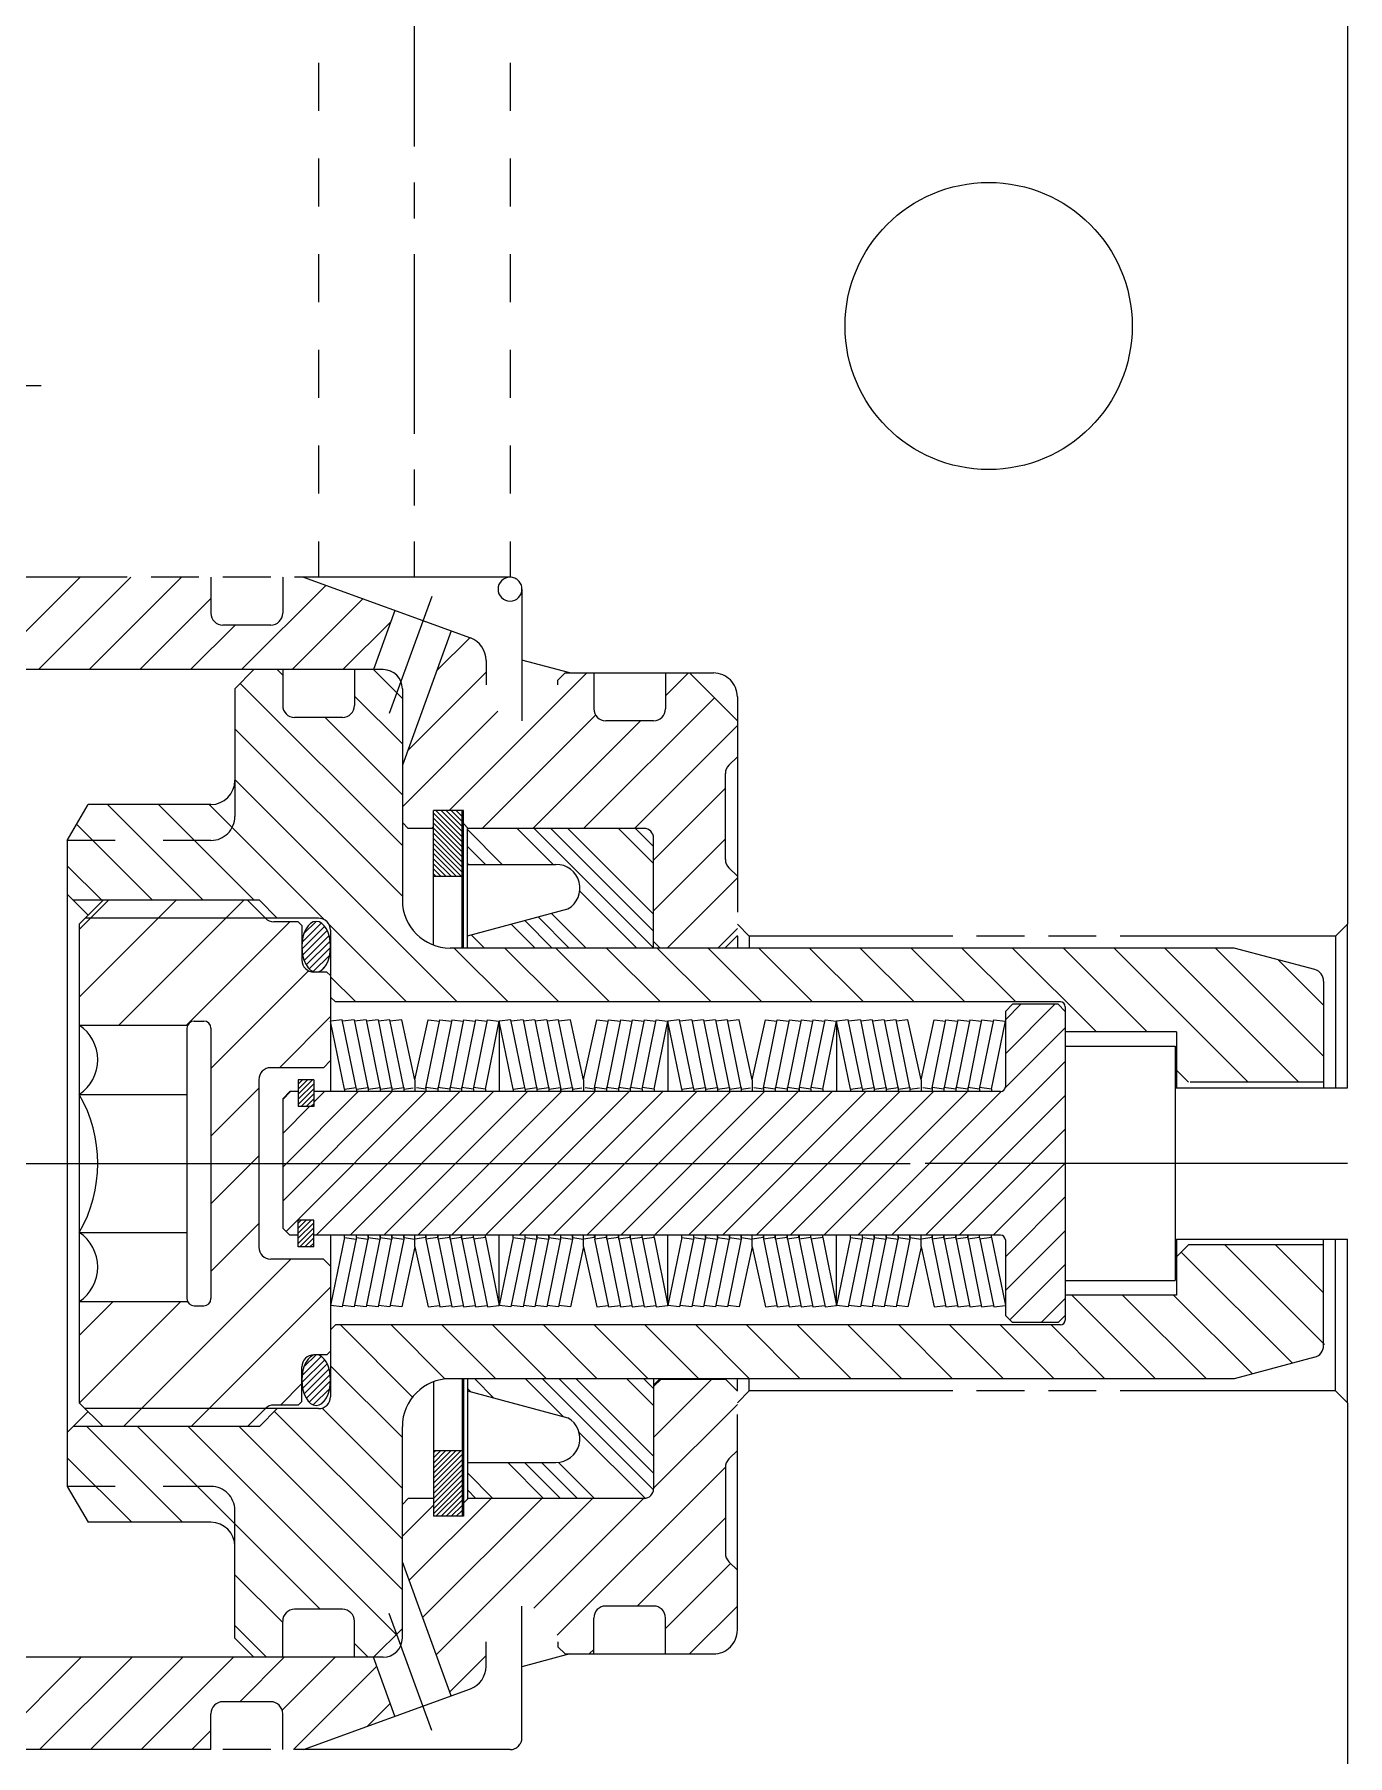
# Model space of a CAD drawing. Extents: x 14103 to 19353, y -3233 to 932.
# Drawn here: x 15506.4 to 15561.3, y 429.3 to 501.3 of the extents above; entities that cross this region are included whole.
import ezdxf

# ---------------------------------------------------------------- set-up
doc = ezdxf.new("R2010")
doc.units = 0
doc.header["$LTSCALE"] = 20
doc.header["$MEASUREMENT"] = 0
for name, pattern in [('CENTER', [0.6, 0.375, -0.075, 0.075, -0.075]), ('CENTERLINE', [30, 24, -1.5, 3, -1.5]), ('DASHED', [0.2, 0.1, -0.1]), ('HIDDEN', [0.2, 0.1, -0.1]), ('PHANTOM', [0.8, 0.45, -0.05, 0.1, -0.05, 0.1, -0.05])]:
    doc.linetypes.add(name, pattern=pattern)
for name, color, linetype in [('1', 7, 'CONTINUOUS'), ('CONTINUOUS', 7, 'CONTINUOUS'), ('OIL', 7, 'CONTINUOUS'), ('water-2', 7, 'CONTINUOUS')]:
    doc.layers.add(name, color=color, linetype=linetype)

# ---------------------------------------------------------------- blocks, each defined once
blk = doc.blocks.new('*U67')
at = {"layer": '1', "color": 2, "linetype": 'Continuous'}
blk.add_circle((0, 0), 1, dxfattribs=at)
blk = doc.blocks.new('*U68')
at = {"layer": '1', "color": 2, "linetype": 'Continuous'}
blk.add_circle((0, 0), 1, dxfattribs=at)

msp = doc.modelspace()

# ---------------------------------------------------------------- linework, layer by layer
at = {"layer": '1', "color": 2, "linetype": 'PHANTOM'}
msp.add_line((15506.675, 486.59), (15476.924, 486.59), dxfattribs=at)
at = {"layer": '1', "color": 1, "linetype": 'PHANTOM'}
for p, q in [((15526.275, 478.59), (15491.775, 478.59)), ((15526.775, 478.09), (15526.775, 472.59)), ((15528.775, 474.59), (15526.775, 475.126)), ((15528.775, 474.59), (15534.775, 474.59)), ((15535.775, 473.59), (15535.775, 463.09)), ((15536.275, 463.59), (15535.775, 464.09)), ((15560.775, 463.59), (15561.275, 464.09)), ((15561.275, 457.252), (15561.275, 464.09)), ((15560.775, 463.59), (15536.275, 463.59)), ((15560.775, 463.59), (15560.775, 457.25)), ((15560.775, 444.59), (15560.775, 450.93)), ((15561.275, 444.09), (15561.275, 450.928)), ((15535.775, 434.59), (15535.775, 445.09)), ((15536.275, 444.59), (15535.775, 444.09)), ((15560.775, 444.59), (15536.275, 444.59)), ((15560.775, 444.59), (15561.275, 444.09)), ((15526.775, 430.09), (15526.775, 435.59)), ((15528.775, 433.59), (15526.775, 433.054)), ((15528.775, 433.59), (15534.775, 433.59)), ((15526.275, 429.59), (15491.775, 429.59))]:
    msp.add_line(p, q, dxfattribs=at)
at = {"layer": '1', "color": 2, "linetype": 'Continuous'}
for p, q in [((15508.307, 478.59), (15504.444, 474.728)), ((15510.428, 478.59), (15506.565, 474.728)), ((15512.549, 478.59), (15508.687, 474.728)), ((15513.775, 478.59), (15513.775, 477.09)), ((15516.775, 478.59), (15516.775, 477.09)), ((15516.792, 478.59), (15516.775, 478.574)), ((15517.641, 478.59), (15524.617, 476.051)), ((15513.775, 477.695), (15510.808, 474.728)), ((15518.574, 478.251), (15515.051, 474.728)), ((15520.129, 477.685), (15517.172, 474.728)), ((15521.467, 477.198), (15520.569, 474.73)), ((15514.792, 476.59), (15512.929, 474.728)), ((15516.275, 476.59), (15514.275, 476.59)), ((15521.297, 476.731), (15519.293, 474.728)), ((15523.816, 476.343), (15521.775, 470.736)), ((15524.594, 476.06), (15523.209, 474.675)), ((15525.275, 475.112), (15525.275, 474.09)), ((15520.975, 474.728), (15496.082, 474.728)), ((15514.775, 473.928), (15515.575, 474.728)), ((15521.775, 467.379), (15515.001, 474.153)), ((15516.775, 474.5), (15516.548, 474.728)), ((15516.775, 474.728), (15516.775, 473.228)), ((15519.775, 474.728), (15519.775, 473.228)), ((15521.775, 473.528), (15520.575, 474.728)), ((15525.275, 474.62), (15521.995, 471.34)), ((15529.488, 474.59), (15523.738, 468.84)), ((15528.275, 474.29), (15528.575, 474.59)), ((15528.275, 474.09), (15528.275, 474.29)), ((15528.575, 474.59), (15529.775, 474.59)), ((15529.775, 474.59), (15529.775, 473.09)), ((15532.775, 474.59), (15532.775, 473.09)), ((15533.731, 474.59), (15532.775, 473.635)), ((15535.775, 472.59), (15533.775, 474.59)), ((15514.775, 473.928), (15514.775, 470.09)), ((15521.775, 471.621), (15519.775, 473.621)), ((15521.775, 473.928), (15521.775, 465.09)), ((15534.814, 473.552), (15529.352, 468.09)), ((15519.275, 472.728), (15517.275, 472.728)), ((15521.775, 469.5), (15518.548, 472.728)), ((15525.761, 472.985), (15521.775, 468.999)), ((15529.849, 472.83), (15525.109, 468.09)), ((15521.775, 465.258), (15514.775, 472.258)), ((15531.731, 472.59), (15527.231, 468.09)), ((15532.275, 472.59), (15530.275, 472.59)), ((15535.775, 472.392), (15531.473, 468.09)), ((15535.775, 471.09), (15535.422, 470.737)), ((15524.071, 460.84), (15514.775, 470.136)), ((15535.275, 469.771), (15532.275, 466.771)), ((15535.275, 466.797), (15535.275, 470.383)), ((15507.775, 467.59), (15508.641, 469.09)), ((15513.775, 469.09), (15508.641, 469.09)), ((15513.457, 465.09), (15509.457, 469.09)), ((15515.579, 465.09), (15511.579, 469.09)), ((15518.507, 464.284), (15513.7, 469.09)), ((15522.025, 468.09), (15521.775, 468.34)), ((15524.325, 468.84), (15523.075, 468.84)), ((15523.075, 463.217), (15523.075, 468.84)), ((15524.275, 467.534), (15523.075, 468.734)), ((15524.275, 467.322), (15523.075, 468.522)), ((15524.275, 467.11), (15523.075, 468.31)), ((15524.275, 467.746), (15523.181, 468.84)), ((15524.275, 467.958), (15523.393, 468.84)), ((15524.275, 468.171), (15523.606, 468.84)), ((15524.275, 468.383), (15523.818, 468.84)), ((15524.275, 468.595), (15524.03, 468.84)), ((15524.275, 468.807), (15524.242, 468.84)), ((15524.275, 463.09), (15524.275, 468.84)), ((15524.325, 463.09), (15524.325, 468.84)), ((15507.775, 467.59), (15507.775, 440.59)), ((15511.336, 465.09), (15508.164, 468.263)), ((15523.075, 468.09), (15522.025, 468.09)), ((15523.075, 468.178), (15522.988, 468.09)), ((15524.275, 466.898), (15523.075, 468.098)), ((15524.275, 466.686), (15523.075, 467.886)), ((15524.275, 466.474), (15523.075, 467.674)), ((15524.525, 468.09), (15524.325, 468.29)), ((15531.875, 468.09), (15524.495, 468.09)), ((15524.495, 463.09), (15524.495, 468.09)), ((15525.951, 466.59), (15524.495, 468.046)), ((15528.072, 466.59), (15526.572, 468.09)), ((15532.275, 463.094), (15527.279, 468.09)), ((15532.275, 463.801), (15527.986, 468.09)), ((15532.275, 464.508), (15528.693, 468.09)), ((15532.275, 466.63), (15530.815, 468.09)), ((15532.275, 467.337), (15531.522, 468.09)), ((15532.275, 463.09), (15532.275, 467.69)), ((15535.275, 467.65), (15532.275, 464.65)), ((15524.275, 466.261), (15523.075, 467.461)), ((15524.234, 466.09), (15523.075, 467.249)), ((15524.022, 466.09), (15523.075, 467.037)), ((15525.244, 466.59), (15524.495, 467.339)), ((15509.215, 465.09), (15507.775, 466.53)), ((15523.81, 466.09), (15523.075, 466.825)), ((15523.598, 466.09), (15523.075, 466.613)), ((15523.386, 466.09), (15523.075, 466.401)), ((15523.174, 466.09), (15523.075, 466.189)), ((15524.537, 466.59), (15524.495, 466.632)), ((15524.495, 466.59), (15528.195, 466.59)), ((15535.775, 466.09), (15535.422, 466.444)), ((15523.075, 466.09), (15524.275, 466.09)), ((15531.572, 463.09), (15529.188, 465.474)), ((15535.775, 466.028), (15532.837, 463.09)), ((15508.65, 464.465), (15507.775, 465.34)), ((15515.8, 465.09), (15508.025, 465.09)), ((15508.275, 464.09), (15509.275, 465.09)), ((15512.321, 465.09), (15508.275, 461.045)), ((15509.492, 465.09), (15508.275, 463.873)), ((15515.149, 465.09), (15509.923, 459.864)), ((15516.054, 464.337), (15515.3, 465.09)), ((15516.55, 464.34), (15515.8, 465.09)), ((15524.495, 463.599), (15528.696, 464.725)), ((15508.275, 464.09), (15508.275, 444.09)), ((15518.275, 464.34), (15508.525, 464.34)), ((15517.078, 464.19), (15512.751, 459.864)), ((15517.425, 464.19), (15516.407, 464.19)), ((15517.575, 464.04), (15517.425, 464.19)), ((15517.575, 464.04), (15517.575, 462.59)), ((15518.53, 464), (15517.578, 463.049)), ((15518.385, 464.138), (15517.585, 463.339)), ((15518.168, 464.205), (15517.664, 463.7)), ((15521.95, 460.84), (15518.719, 464.072)), ((15527.329, 463.09), (15526.329, 464.091)), ((15528.037, 463.09), (15526.887, 464.24)), ((15528.744, 463.09), (15527.445, 464.389)), ((15529.451, 463.09), (15528.002, 464.539)), ((15518.636, 463.824), (15517.609, 462.797)), ((15518.713, 463.618), (15517.671, 462.576)), ((15518.76, 463.382), (15517.761, 462.383)), ((15518.775, 463.84), (15518.775, 457.09)), ((15525.208, 463.09), (15524.656, 463.642)), ((15532.276, 463.361), (15532.546, 463.09)), ((15535.775, 463.907), (15534.959, 463.09)), ((15535.275, 463.11), (15535.775, 463.61)), ((15518.775, 463.114), (15517.884, 462.223)), ((15518.742, 462.798), (15518.055, 462.112)), ((15556.543, 463.09), (15523.775, 463.09)), ((15526.193, 460.84), (15523.943, 463.09)), ((15528.314, 460.84), (15526.064, 463.09)), ((15530.435, 460.84), (15528.185, 463.09)), ((15532.557, 460.84), (15530.307, 463.09)), ((15534.678, 460.84), (15532.428, 463.09)), ((15536.799, 460.84), (15534.549, 463.09)), ((15538.921, 460.84), (15536.671, 463.09)), ((15541.042, 460.84), (15538.792, 463.09)), ((15543.163, 460.84), (15540.913, 463.09)), ((15545.284, 460.84), (15543.034, 463.09)), ((15547.406, 460.84), (15545.156, 463.09)), ((15550.777, 459.59), (15547.277, 463.09)), ((15552.898, 459.59), (15549.398, 463.09)), ((15557.12, 457.49), (15551.52, 463.09)), ((15559.241, 457.49), (15553.641, 463.09)), ((15560.275, 458.577), (15555.762, 463.09)), ((15559.905, 462.19), (15556.543, 463.09)), ((15560.275, 460.699), (15558.374, 462.6)), ((15517.857, 462.141), (15513.775, 458.059)), ((15518.625, 462.09), (15518.075, 462.09)), ((15518.554, 462.328), (15518.38, 462.154)), ((15518.625, 462.09), (15518.775, 461.94)), ((15519.829, 460.84), (15518.775, 461.894)), ((15560.275, 461.707), (15560.275, 457.25)), ((15518.975, 460.84), (15518.775, 461.04)), ((15549.275, 460.84), (15518.975, 460.84)), ((15547.275, 460.74), (15546.975, 460.44)), ((15549.04, 460.74), (15546.975, 458.675)), ((15547.626, 460.74), (15546.975, 460.09)), ((15546.975, 460.44), (15546.975, 457.29)), ((15549.175, 460.74), (15547.275, 460.74)), ((15549.175, 460.74), (15549.475, 460.44)), ((15549.475, 460.64), (15549.475, 447.54)), ((15508.275, 459.864), (15512.802, 459.864)), ((15512.775, 459.74), (15512.775, 448.44)), ((15513.075, 460.04), (15513.475, 460.04)), ((15513.775, 459.74), (15513.775, 448.44)), ((15518.775, 460.231), (15516.635, 458.09)), ((15519.262, 460.089), (15518.775, 460.029)), ((15519.357, 457.19), (15518.775, 460.029)), ((15519.853, 457.19), (15519.262, 460.089)), ((15519.768, 460.09), (15519.272, 460.029)), ((15520.264, 460.09), (15519.768, 460.029)), ((15519.768, 460.09), (15520.349, 457.19)), ((15520.76, 460.09), (15520.264, 460.029)), ((15520.264, 460.09), (15520.846, 457.19)), ((15521.257, 460.09), (15520.76, 460.029)), ((15520.76, 460.09), (15521.342, 457.19)), ((15521.753, 460.09), (15521.257, 460.029)), ((15521.838, 457.251), (15521.257, 460.09)), ((15522.3, 457.579), (15521.753, 460.09)), ((15522.3, 457.579), (15522.848, 460.09)), ((15522.762, 457.251), (15523.344, 460.09)), ((15522.848, 460.09), (15523.344, 460.029)), ((15523.84, 460.09), (15523.259, 457.19)), ((15523.344, 460.09), (15523.84, 460.029)), ((15524.336, 460.09), (15523.755, 457.19)), ((15523.84, 460.09), (15524.336, 460.029)), ((15524.833, 460.09), (15524.251, 457.19)), ((15524.336, 460.09), (15524.833, 460.029)), ((15524.747, 457.19), (15525.338, 460.089)), ((15524.833, 460.09), (15525.329, 460.029)), ((15525.244, 457.19), (15525.825, 460.029)), ((15525.338, 460.089), (15525.825, 460.029)), ((15526.312, 460.089), (15525.825, 460.029)), ((15526.407, 457.19), (15525.825, 460.029)), ((15525.825, 460.029), (15525.825, 457.09)), ((15526.903, 457.19), (15526.312, 460.089)), ((15526.818, 460.09), (15526.322, 460.029)), ((15527.314, 460.09), (15526.818, 460.029)), ((15526.818, 460.09), (15527.399, 457.19)), ((15527.81, 460.09), (15527.314, 460.029)), ((15527.314, 460.09), (15527.896, 457.19)), ((15528.307, 460.09), (15527.81, 460.029)), ((15527.81, 460.09), (15528.392, 457.19)), ((15528.803, 460.09), (15528.307, 460.029)), ((15528.888, 457.251), (15528.307, 460.09)), ((15529.35, 457.579), (15528.803, 460.09)), ((15529.35, 457.579), (15529.898, 460.09)), ((15529.812, 457.251), (15530.394, 460.09)), ((15529.898, 460.09), (15530.394, 460.029)), ((15530.89, 460.09), (15530.309, 457.19)), ((15530.394, 460.09), (15530.89, 460.029)), ((15531.386, 460.09), (15530.805, 457.19)), ((15530.89, 460.09), (15531.386, 460.029)), ((15531.883, 460.09), (15531.301, 457.19)), ((15531.386, 460.09), (15531.883, 460.029)), ((15531.797, 457.19), (15532.388, 460.089)), ((15531.883, 460.09), (15532.379, 460.029)), ((15532.294, 457.19), (15532.875, 460.029)), ((15532.388, 460.089), (15532.875, 460.029)), ((15533.362, 460.089), (15532.875, 460.029)), ((15532.875, 460.029), (15532.875, 457.09)), ((15533.457, 457.19), (15532.875, 460.029)), ((15533.953, 457.19), (15533.362, 460.089)), ((15533.868, 460.09), (15533.372, 460.029)), ((15534.364, 460.09), (15533.868, 460.029)), ((15533.868, 460.09), (15534.449, 457.19)), ((15534.86, 460.09), (15534.364, 460.029)), ((15534.364, 460.09), (15534.946, 457.19)), ((15535.357, 460.09), (15534.86, 460.029)), ((15534.86, 460.09), (15535.442, 457.19)), ((15535.853, 460.09), (15535.357, 460.029)), ((15535.938, 457.251), (15535.357, 460.09)), ((15536.4, 457.579), (15535.853, 460.09)), ((15536.4, 457.579), (15536.948, 460.09)), ((15536.862, 457.251), (15537.444, 460.09)), ((15536.948, 460.09), (15537.444, 460.029)), ((15537.94, 460.09), (15537.359, 457.19)), ((15537.444, 460.09), (15537.94, 460.029)), ((15538.436, 460.09), (15537.855, 457.19)), ((15537.94, 460.09), (15538.436, 460.029)), ((15538.933, 460.09), (15538.351, 457.19)), ((15538.436, 460.09), (15538.933, 460.029)), ((15538.847, 457.19), (15539.438, 460.089)), ((15538.933, 460.09), (15539.429, 460.029)), ((15539.344, 457.19), (15539.925, 460.029)), ((15539.438, 460.089), (15539.925, 460.029)), ((15540.412, 460.089), (15539.925, 460.029)), ((15540.507, 457.19), (15539.925, 460.029)), ((15539.925, 460.029), (15539.925, 457.09)), ((15541.003, 457.19), (15540.412, 460.089)), ((15540.918, 460.09), (15540.422, 460.029)), ((15541.414, 460.09), (15540.918, 460.029)), ((15540.918, 460.09), (15541.499, 457.19)), ((15541.91, 460.09), (15541.414, 460.029)), ((15541.414, 460.09), (15541.996, 457.19)), ((15542.407, 460.09), (15541.91, 460.029)), ((15541.91, 460.09), (15542.492, 457.19)), ((15542.903, 460.09), (15542.407, 460.029)), ((15542.988, 457.251), (15542.407, 460.09)), ((15543.45, 457.579), (15542.903, 460.09)), ((15543.45, 457.579), (15543.998, 460.09)), ((15543.912, 457.251), (15544.494, 460.09)), ((15543.998, 460.09), (15544.494, 460.029)), ((15544.99, 460.09), (15544.409, 457.19)), ((15544.494, 460.09), (15544.99, 460.029)), ((15545.486, 460.09), (15544.905, 457.19)), ((15544.99, 460.09), (15545.486, 460.029)), ((15545.983, 460.09), (15545.401, 457.19)), ((15545.486, 460.09), (15545.983, 460.029)), ((15545.897, 457.19), (15546.488, 460.089)), ((15545.983, 460.09), (15546.479, 460.029)), ((15546.394, 457.19), (15546.975, 460.029)), ((15546.488, 460.089), (15546.975, 460.029)), ((15549.475, 459.761), (15546.975, 457.261)), ((15554.125, 459.59), (15549.475, 459.59)), ((15549.475, 458.99), (15554.075, 458.99)), ((15554.075, 458.99), (15554.075, 449.19)), ((15554.125, 459.59), (15554.125, 457.25)), ((15518.475, 458.09), (15518.775, 458.39)), ((15549.475, 458.347), (15542.219, 451.09)), ((15515.775, 457.59), (15515.775, 450.59)), ((15518.475, 458.09), (15516.275, 458.09)), ((15517.425, 457.583), (15517.425, 456.465)), ((15518.075, 457.583), (15517.425, 457.583)), ((15518.026, 457.583), (15517.425, 456.982)), ((15517.814, 457.583), (15517.425, 457.194)), ((15517.602, 457.583), (15517.425, 457.406)), ((15518.075, 457.583), (15518.075, 456.465)), ((15522.3, 457.579), (15522.3, 457.09)), ((15529.35, 457.579), (15529.35, 457.09)), ((15536.4, 457.579), (15536.4, 457.09)), ((15543.45, 457.579), (15543.45, 457.09)), ((15554.625, 457.49), (15554.125, 457.99)), ((15508.275, 456.977), (15512.775, 456.977)), ((15515.775, 457.231), (15513.775, 455.231)), ((15517.075, 457.09), (15516.775, 456.79)), ((15521.349, 457.09), (15516.775, 452.517)), ((15519.934, 457.09), (15516.775, 453.931)), ((15517.106, 457.09), (15516.775, 456.76)), ((15522.763, 457.09), (15516.919, 451.246)), ((15517.425, 457.09), (15517.075, 457.09)), ((15518.075, 457.42), (15517.425, 456.77)), ((15518.075, 457.208), (15517.425, 456.558)), ((15518.075, 456.996), (15517.545, 456.465)), ((15518.52, 457.09), (15518.075, 456.645)), ((15546.775, 457.09), (15518.075, 457.09)), ((15524.177, 457.09), (15518.177, 451.09)), ((15519.357, 457.19), (15519.852, 457.259)), ((15519.357, 457.19), (15519.357, 457.09)), ((15525.591, 457.09), (15519.591, 451.09)), ((15519.853, 457.19), (15520.349, 457.259)), ((15519.853, 457.19), (15519.853, 457.09)), ((15520.349, 457.19), (15520.845, 457.259)), ((15520.349, 457.259), (15520.349, 457.09)), ((15520.349, 457.19), (15520.349, 457.09)), ((15520.845, 457.259), (15520.845, 457.09)), ((15520.846, 457.19), (15521.341, 457.259)), ((15520.846, 457.19), (15520.846, 457.09)), ((15527.006, 457.09), (15521.006, 451.09)), ((15521.341, 457.259), (15521.341, 457.09)), ((15521.342, 457.19), (15521.837, 457.259)), ((15521.342, 457.19), (15521.342, 457.09)), ((15521.837, 457.259), (15521.837, 457.09)), ((15521.838, 457.19), (15522.231, 457.245)), ((15521.838, 457.19), (15521.838, 457.09)), ((15522.762, 457.19), (15522.369, 457.245)), ((15528.42, 457.09), (15522.42, 451.09)), ((15522.762, 457.19), (15522.762, 457.09)), ((15522.763, 457.259), (15522.763, 457.09)), ((15523.259, 457.19), (15522.763, 457.259)), ((15523.259, 457.19), (15523.259, 457.09)), ((15523.26, 457.259), (15523.26, 457.09)), ((15523.755, 457.19), (15523.26, 457.259)), ((15523.755, 457.19), (15523.755, 457.09)), ((15523.756, 457.259), (15523.756, 457.09)), ((15524.251, 457.19), (15523.756, 457.259)), ((15529.834, 457.09), (15523.834, 451.09)), ((15524.251, 457.19), (15524.251, 457.09)), ((15524.252, 457.259), (15524.252, 457.09)), ((15524.747, 457.19), (15524.252, 457.259)), ((15524.747, 457.19), (15524.747, 457.09)), ((15525.244, 457.19), (15524.748, 457.259)), ((15525.244, 457.19), (15525.244, 457.09)), ((15531.248, 457.09), (15525.248, 451.09)), ((15526.407, 457.19), (15526.902, 457.259)), ((15526.407, 457.19), (15526.407, 457.09)), ((15532.662, 457.09), (15526.662, 451.09)), ((15526.903, 457.19), (15527.399, 457.259)), ((15526.903, 457.19), (15526.903, 457.09)), ((15527.399, 457.19), (15527.895, 457.259)), ((15527.399, 457.259), (15527.399, 457.09)), ((15527.399, 457.19), (15527.399, 457.09)), ((15527.895, 457.259), (15527.895, 457.09)), ((15527.896, 457.19), (15528.391, 457.259)), ((15527.896, 457.19), (15527.896, 457.09)), ((15534.077, 457.09), (15528.077, 451.09)), ((15528.391, 457.259), (15528.391, 457.09)), ((15528.392, 457.19), (15528.887, 457.259)), ((15528.392, 457.19), (15528.392, 457.09)), ((15528.887, 457.259), (15528.887, 457.09)), ((15528.888, 457.19), (15529.281, 457.245)), ((15528.888, 457.19), (15528.888, 457.09)), ((15529.812, 457.19), (15529.419, 457.245)), ((15535.491, 457.09), (15529.491, 451.09)), ((15529.812, 457.19), (15529.812, 457.09)), ((15529.813, 457.259), (15529.813, 457.09)), ((15530.309, 457.19), (15529.813, 457.259)), ((15530.309, 457.19), (15530.309, 457.09)), ((15530.31, 457.259), (15530.31, 457.09)), ((15530.805, 457.19), (15530.31, 457.259)), ((15530.805, 457.19), (15530.805, 457.09)), ((15530.806, 457.259), (15530.806, 457.09)), ((15531.301, 457.19), (15530.806, 457.259)), ((15536.905, 457.09), (15530.905, 451.09)), ((15531.301, 457.19), (15531.301, 457.09)), ((15531.302, 457.259), (15531.302, 457.09)), ((15531.797, 457.19), (15531.302, 457.259)), ((15531.797, 457.19), (15531.797, 457.09)), ((15532.294, 457.19), (15531.798, 457.259)), ((15532.294, 457.19), (15532.294, 457.09)), ((15538.319, 457.09), (15532.319, 451.09)), ((15533.457, 457.19), (15533.952, 457.259)), ((15533.457, 457.19), (15533.457, 457.09)), ((15539.733, 457.09), (15533.733, 451.09)), ((15533.953, 457.19), (15534.449, 457.259)), ((15533.953, 457.19), (15533.953, 457.09)), ((15534.449, 457.19), (15534.945, 457.259)), ((15534.449, 457.259), (15534.449, 457.09)), ((15534.449, 457.19), (15534.449, 457.09)), ((15534.945, 457.259), (15534.945, 457.09)), ((15534.946, 457.19), (15535.441, 457.259)), ((15534.946, 457.19), (15534.946, 457.09)), ((15541.148, 457.09), (15535.148, 451.09)), ((15535.441, 457.259), (15535.441, 457.09)), ((15535.442, 457.19), (15535.937, 457.259)), ((15535.442, 457.19), (15535.442, 457.09)), ((15535.937, 457.259), (15535.937, 457.09)), ((15535.938, 457.19), (15536.331, 457.245)), ((15535.938, 457.19), (15535.938, 457.09)), ((15536.862, 457.19), (15536.469, 457.245)), ((15542.562, 457.09), (15536.562, 451.09)), ((15536.862, 457.19), (15536.862, 457.09)), ((15536.863, 457.259), (15536.863, 457.09)), ((15537.359, 457.19), (15536.863, 457.259)), ((15537.359, 457.19), (15537.359, 457.09)), ((15537.36, 457.259), (15537.36, 457.09)), ((15537.855, 457.19), (15537.36, 457.259)), ((15537.855, 457.19), (15537.855, 457.09)), ((15537.856, 457.259), (15537.856, 457.09)), ((15538.351, 457.19), (15537.856, 457.259)), ((15543.976, 457.09), (15537.976, 451.09)), ((15538.351, 457.19), (15538.351, 457.09)), ((15538.352, 457.259), (15538.352, 457.09)), ((15538.847, 457.19), (15538.352, 457.259)), ((15538.847, 457.19), (15538.847, 457.09)), ((15539.344, 457.19), (15538.848, 457.259)), ((15539.344, 457.19), (15539.344, 457.09)), ((15545.39, 457.09), (15539.39, 451.09)), ((15540.507, 457.19), (15541.002, 457.259)), ((15540.507, 457.19), (15540.507, 457.09)), ((15546.805, 457.09), (15540.805, 451.09)), ((15541.003, 457.19), (15541.499, 457.259)), ((15541.003, 457.19), (15541.003, 457.09)), ((15541.499, 457.19), (15541.995, 457.259)), ((15541.499, 457.259), (15541.499, 457.09)), ((15541.499, 457.19), (15541.499, 457.09)), ((15541.995, 457.259), (15541.995, 457.09)), ((15541.996, 457.19), (15542.491, 457.259)), ((15541.996, 457.19), (15541.996, 457.09)), ((15542.491, 457.259), (15542.491, 457.09)), ((15542.492, 457.19), (15542.987, 457.259)), ((15542.492, 457.19), (15542.492, 457.09)), ((15542.987, 457.259), (15542.987, 457.09)), ((15542.988, 457.19), (15543.381, 457.245)), ((15542.988, 457.19), (15542.988, 457.09)), ((15543.912, 457.19), (15543.519, 457.245)), ((15549.475, 456.933), (15543.633, 451.09)), ((15543.912, 457.19), (15543.912, 457.09)), ((15543.913, 457.259), (15543.913, 457.09)), ((15544.409, 457.19), (15543.913, 457.259)), ((15544.409, 457.19), (15544.409, 457.09)), ((15544.41, 457.259), (15544.41, 457.09)), ((15544.905, 457.19), (15544.41, 457.259)), ((15544.905, 457.19), (15544.905, 457.09)), ((15544.906, 457.259), (15544.906, 457.09)), ((15545.401, 457.19), (15544.906, 457.259)), ((15545.401, 457.19), (15545.401, 457.09)), ((15545.402, 457.259), (15545.402, 457.09)), ((15545.897, 457.19), (15545.402, 457.259)), ((15545.897, 457.19), (15545.897, 457.09)), ((15546.394, 457.19), (15545.898, 457.259)), ((15546.394, 457.19), (15546.394, 457.09)), ((15554.075, 457.252), (15561.275, 457.252)), ((15560.275, 457.49), (15554.694, 457.49)), ((15516.775, 456.79), (15516.775, 451.39)), ((15517.895, 456.465), (15516.775, 455.345)), ((15518.075, 456.465), (15517.425, 456.465)), ((15518.075, 456.783), (15517.757, 456.465)), ((15518.075, 456.571), (15517.969, 456.465)), ((15549.475, 455.518), (15545.047, 451.09)), ((15515.775, 454.403), (15513.775, 452.403)), ((15549.475, 454.104), (15546.461, 451.09)), ((15549.475, 452.69), (15546.975, 450.19)), ((15508.275, 451.204), (15512.775, 451.204)), ((15515.775, 451.574), (15513.775, 449.574)), ((15516.775, 451.39), (15517.075, 451.09)), ((15517.425, 451.09), (15517.075, 451.09)), ((15518.075, 451.715), (15517.425, 451.715)), ((15517.425, 450.598), (15517.425, 451.715)), ((15517.969, 451.715), (15517.425, 451.171)), ((15517.757, 451.715), (15517.425, 451.384)), ((15517.545, 451.715), (15517.425, 451.596)), ((15518.075, 451.609), (15517.425, 450.959)), ((15518.075, 451.397), (15517.425, 450.747)), ((15518.075, 451.185), (15517.488, 450.598)), ((15518.075, 450.598), (15518.075, 451.715)), ((15546.775, 451.09), (15518.075, 451.09)), ((15518.775, 451.09), (15518.775, 444.34)), ((15519.357, 450.99), (15519.357, 451.09)), ((15519.853, 450.99), (15519.853, 451.09)), ((15520.349, 450.99), (15520.349, 451.09)), ((15520.349, 451.09), (15520.349, 450.921)), ((15520.845, 451.09), (15520.845, 450.921)), ((15520.846, 450.99), (15520.846, 451.09)), ((15521.341, 451.09), (15521.341, 450.921)), ((15521.342, 450.99), (15521.342, 451.09)), ((15521.837, 451.09), (15521.837, 450.921)), ((15521.838, 450.99), (15521.838, 451.09)), ((15522.3, 450.602), (15522.3, 451.09)), ((15522.762, 450.99), (15522.762, 451.09)), ((15522.763, 451.09), (15522.763, 450.921)), ((15523.259, 450.99), (15523.259, 451.09)), ((15523.26, 451.09), (15523.26, 450.921)), ((15523.755, 450.99), (15523.755, 451.09)), ((15523.756, 451.09), (15523.756, 450.921)), ((15524.251, 450.99), (15524.251, 451.09)), ((15524.252, 451.09), (15524.252, 450.921)), ((15524.747, 450.99), (15524.747, 451.09)), ((15525.244, 450.99), (15525.244, 451.09)), ((15525.825, 448.151), (15525.825, 451.09)), ((15526.407, 450.99), (15526.407, 451.09)), ((15526.903, 450.99), (15526.903, 451.09)), ((15527.399, 450.99), (15527.399, 451.09)), ((15527.399, 451.09), (15527.399, 450.921)), ((15527.895, 451.09), (15527.895, 450.921)), ((15527.896, 450.99), (15527.896, 451.09)), ((15528.391, 451.09), (15528.391, 450.921)), ((15528.392, 450.99), (15528.392, 451.09)), ((15528.887, 451.09), (15528.887, 450.921)), ((15528.888, 450.99), (15528.888, 451.09)), ((15529.35, 450.602), (15529.35, 451.09)), ((15529.812, 450.99), (15529.812, 451.09)), ((15529.813, 451.09), (15529.813, 450.921)), ((15530.309, 450.99), (15530.309, 451.09)), ((15530.31, 451.09), (15530.31, 450.921)), ((15530.805, 450.99), (15530.805, 451.09)), ((15530.806, 451.09), (15530.806, 450.921)), ((15531.301, 450.99), (15531.301, 451.09)), ((15531.302, 451.09), (15531.302, 450.921)), ((15531.797, 450.99), (15531.797, 451.09)), ((15532.294, 450.99), (15532.294, 451.09)), ((15532.875, 448.151), (15532.875, 451.09)), ((15533.457, 450.99), (15533.457, 451.09)), ((15533.953, 450.99), (15533.953, 451.09)), ((15534.449, 450.99), (15534.449, 451.09)), ((15534.449, 451.09), (15534.449, 450.921)), ((15534.945, 451.09), (15534.945, 450.921)), ((15534.946, 450.99), (15534.946, 451.09)), ((15535.441, 451.09), (15535.441, 450.921)), ((15535.442, 450.99), (15535.442, 451.09)), ((15535.937, 451.09), (15535.937, 450.921)), ((15535.938, 450.99), (15535.938, 451.09)), ((15536.4, 450.602), (15536.4, 451.09)), ((15536.862, 450.99), (15536.862, 451.09)), ((15536.863, 451.09), (15536.863, 450.921)), ((15537.359, 450.99), (15537.359, 451.09)), ((15537.36, 451.09), (15537.36, 450.921)), ((15537.855, 450.99), (15537.855, 451.09)), ((15537.856, 451.09), (15537.856, 450.921)), ((15538.351, 450.99), (15538.351, 451.09)), ((15538.352, 451.09), (15538.352, 450.921)), ((15538.847, 450.99), (15538.847, 451.09)), ((15539.344, 450.99), (15539.344, 451.09)), ((15539.925, 448.151), (15539.925, 451.09)), ((15540.507, 450.99), (15540.507, 451.09)), ((15541.003, 450.99), (15541.003, 451.09)), ((15541.499, 450.99), (15541.499, 451.09)), ((15541.499, 451.09), (15541.499, 450.921)), ((15541.995, 451.09), (15541.995, 450.921)), ((15541.996, 450.99), (15541.996, 451.09)), ((15542.491, 451.09), (15542.491, 450.921)), ((15542.492, 450.99), (15542.492, 451.09)), ((15542.987, 451.09), (15542.987, 450.921)), ((15542.988, 450.99), (15542.988, 451.09)), ((15543.45, 450.602), (15543.45, 451.09)), ((15543.912, 450.99), (15543.912, 451.09)), ((15543.913, 451.09), (15543.913, 450.921)), ((15544.409, 450.99), (15544.409, 451.09)), ((15544.41, 451.09), (15544.41, 450.921)), ((15544.905, 450.99), (15544.905, 451.09)), ((15544.906, 451.09), (15544.906, 450.921)), ((15545.401, 450.99), (15545.401, 451.09)), ((15545.402, 451.09), (15545.402, 450.921)), ((15545.897, 450.99), (15545.897, 451.09)), ((15546.394, 450.99), (15546.394, 451.09)), ((15549.475, 451.276), (15546.975, 448.776)), ((15518.075, 450.598), (15517.425, 450.598)), ((15518.075, 450.973), (15517.7, 450.598)), ((15518.075, 450.761), (15517.912, 450.598)), ((15519.357, 450.99), (15518.775, 448.151)), ((15519.853, 450.99), (15519.262, 448.091)), ((15519.357, 450.99), (15519.852, 450.921)), ((15520.349, 450.99), (15519.768, 448.09)), ((15519.853, 450.99), (15520.349, 450.921)), ((15520.846, 450.99), (15520.264, 448.09)), ((15520.349, 450.99), (15520.845, 450.921)), ((15521.342, 450.99), (15520.76, 448.09)), ((15520.846, 450.99), (15521.341, 450.921)), ((15521.838, 450.929), (15521.257, 448.09)), ((15521.342, 450.99), (15521.837, 450.921)), ((15522.3, 450.602), (15521.753, 448.09)), ((15521.838, 450.99), (15522.3, 450.926)), ((15522.762, 450.99), (15522.3, 450.926)), ((15522.3, 450.602), (15522.848, 448.09)), ((15522.762, 450.929), (15523.344, 448.09)), ((15523.259, 450.99), (15522.763, 450.921)), ((15523.259, 450.99), (15523.84, 448.09)), ((15523.755, 450.99), (15523.26, 450.921)), ((15523.755, 450.99), (15524.336, 448.09)), ((15524.251, 450.99), (15523.756, 450.921)), ((15524.251, 450.99), (15524.833, 448.09)), ((15524.747, 450.99), (15524.252, 450.921)), ((15524.747, 450.99), (15525.338, 448.091)), ((15525.244, 450.99), (15524.748, 450.921)), ((15525.244, 450.99), (15525.825, 448.151)), ((15526.407, 450.99), (15525.825, 448.151)), ((15526.903, 450.99), (15526.312, 448.091)), ((15526.407, 450.99), (15526.902, 450.921)), ((15527.399, 450.99), (15526.818, 448.09)), ((15526.903, 450.99), (15527.399, 450.921)), ((15527.896, 450.99), (15527.314, 448.09)), ((15527.399, 450.99), (15527.895, 450.921)), ((15528.392, 450.99), (15527.81, 448.09)), ((15527.896, 450.99), (15528.391, 450.921)), ((15528.888, 450.929), (15528.307, 448.09)), ((15528.392, 450.99), (15528.887, 450.921)), ((15529.35, 450.602), (15528.803, 448.09)), ((15528.888, 450.99), (15529.35, 450.926)), ((15529.812, 450.99), (15529.35, 450.926)), ((15529.35, 450.602), (15529.898, 448.09)), ((15529.812, 450.929), (15530.394, 448.09)), ((15530.309, 450.99), (15529.813, 450.921)), ((15530.309, 450.99), (15530.89, 448.09)), ((15530.805, 450.99), (15530.31, 450.921)), ((15530.805, 450.99), (15531.386, 448.09)), ((15531.301, 450.99), (15530.806, 450.921)), ((15531.301, 450.99), (15531.883, 448.09)), ((15531.797, 450.99), (15531.302, 450.921)), ((15531.797, 450.99), (15532.388, 448.091)), ((15532.294, 450.99), (15531.798, 450.921)), ((15532.294, 450.99), (15532.875, 448.151)), ((15533.457, 450.99), (15532.875, 448.151)), ((15533.953, 450.99), (15533.362, 448.091)), ((15533.457, 450.99), (15533.952, 450.921)), ((15534.449, 450.99), (15533.868, 448.09)), ((15533.953, 450.99), (15534.449, 450.921)), ((15534.946, 450.99), (15534.364, 448.09)), ((15534.449, 450.99), (15534.945, 450.921)), ((15535.442, 450.99), (15534.86, 448.09)), ((15534.946, 450.99), (15535.441, 450.921)), ((15535.938, 450.929), (15535.357, 448.09)), ((15535.442, 450.99), (15535.937, 450.921)), ((15536.4, 450.602), (15535.853, 448.09)), ((15535.938, 450.99), (15536.4, 450.926)), ((15536.862, 450.99), (15536.4, 450.926)), ((15536.4, 450.602), (15536.948, 448.09)), ((15536.862, 450.929), (15537.444, 448.09)), ((15537.359, 450.99), (15536.863, 450.921)), ((15537.359, 450.99), (15537.94, 448.09)), ((15537.855, 450.99), (15537.36, 450.921)), ((15537.855, 450.99), (15538.436, 448.09)), ((15538.351, 450.99), (15537.856, 450.921)), ((15538.351, 450.99), (15538.933, 448.09)), ((15538.847, 450.99), (15538.352, 450.921)), ((15538.847, 450.99), (15539.438, 448.091)), ((15539.344, 450.99), (15538.848, 450.921)), ((15539.344, 450.99), (15539.925, 448.151)), ((15540.507, 450.99), (15539.925, 448.151)), ((15541.003, 450.99), (15540.412, 448.091)), ((15540.507, 450.99), (15541.002, 450.921)), ((15541.499, 450.99), (15540.918, 448.09)), ((15541.003, 450.99), (15541.499, 450.921)), ((15541.996, 450.99), (15541.414, 448.09)), ((15541.499, 450.99), (15541.995, 450.921)), ((15542.492, 450.99), (15541.91, 448.09)), ((15541.996, 450.99), (15542.491, 450.921)), ((15542.988, 450.929), (15542.407, 448.09)), ((15542.492, 450.99), (15542.987, 450.921)), ((15543.45, 450.602), (15542.903, 448.09)), ((15542.988, 450.99), (15543.45, 450.926)), ((15543.912, 450.99), (15543.45, 450.926)), ((15543.45, 450.602), (15543.998, 448.09)), ((15543.912, 450.929), (15544.494, 448.09)), ((15544.409, 450.99), (15543.913, 450.921)), ((15544.409, 450.99), (15544.99, 448.09)), ((15544.905, 450.99), (15544.41, 450.921)), ((15544.905, 450.99), (15545.486, 448.09)), ((15545.401, 450.99), (15544.906, 450.921)), ((15545.401, 450.99), (15545.983, 448.09)), ((15545.897, 450.99), (15545.402, 450.921)), ((15545.897, 450.99), (15546.488, 448.091)), ((15546.394, 450.99), (15545.898, 450.921)), ((15546.394, 450.99), (15546.975, 448.151)), ((15546.975, 450.89), (15546.975, 447.74)), ((15554.125, 450.93), (15554.125, 448.59)), ((15554.125, 450.928), (15561.275, 450.928)), ((15554.625, 450.69), (15554.125, 450.19)), ((15558.969, 445.74), (15554.322, 450.387)), ((15560.275, 450.69), (15554.625, 450.69)), ((15560.316, 446.515), (15556.14, 450.69)), ((15560.275, 448.677), (15558.262, 450.69)), ((15560.275, 446.474), (15560.275, 450.93)), ((15517.12, 450.09), (15510.12, 443.09)), ((15518.475, 450.09), (15516.275, 450.09)), ((15518.475, 450.09), (15518.775, 449.79)), ((15549.475, 449.862), (15547.165, 447.551)), ((15518.775, 448.917), (15512.948, 443.09)), ((15549.475, 449.19), (15554.075, 449.19)), ((15508.275, 448.317), (15512.802, 448.317)), ((15509.69, 448.317), (15508.275, 446.903)), ((15512.518, 448.317), (15508.283, 444.082)), ((15549.475, 448.447), (15548.468, 447.44)), ((15554.125, 448.59), (15549.475, 448.59)), ((15553.255, 445.09), (15549.755, 448.59)), ((15555.376, 445.09), (15551.876, 448.59)), ((15557.296, 445.292), (15553.998, 448.59)), ((15513.075, 448.14), (15513.475, 448.14)), ((15519.262, 448.091), (15518.775, 448.151)), ((15519.768, 448.09), (15519.272, 448.151)), ((15520.264, 448.09), (15519.768, 448.151)), ((15520.76, 448.09), (15520.264, 448.151)), ((15521.257, 448.09), (15520.76, 448.151)), ((15521.753, 448.09), (15521.257, 448.151)), ((15522.848, 448.09), (15523.344, 448.151)), ((15523.344, 448.09), (15523.84, 448.151)), ((15523.84, 448.09), (15524.336, 448.151)), ((15524.336, 448.09), (15524.833, 448.151)), ((15524.833, 448.09), (15525.329, 448.151)), ((15525.338, 448.091), (15525.825, 448.151)), ((15526.312, 448.091), (15525.825, 448.151)), ((15526.818, 448.09), (15526.322, 448.151)), ((15527.314, 448.09), (15526.818, 448.151)), ((15527.81, 448.09), (15527.314, 448.151)), ((15528.307, 448.09), (15527.81, 448.151)), ((15528.803, 448.09), (15528.307, 448.151)), ((15529.898, 448.09), (15530.394, 448.151)), ((15530.394, 448.09), (15530.89, 448.151)), ((15530.89, 448.09), (15531.386, 448.151)), ((15531.386, 448.09), (15531.883, 448.151)), ((15531.883, 448.09), (15532.379, 448.151)), ((15532.388, 448.091), (15532.875, 448.151)), ((15533.362, 448.091), (15532.875, 448.151)), ((15533.868, 448.09), (15533.372, 448.151)), ((15534.364, 448.09), (15533.868, 448.151)), ((15534.86, 448.09), (15534.364, 448.151)), ((15535.357, 448.09), (15534.86, 448.151)), ((15535.853, 448.09), (15535.357, 448.151)), ((15536.948, 448.09), (15537.444, 448.151)), ((15537.444, 448.09), (15537.94, 448.151)), ((15537.94, 448.09), (15538.436, 448.151)), ((15538.436, 448.09), (15538.933, 448.151)), ((15538.933, 448.09), (15539.429, 448.151)), ((15539.438, 448.091), (15539.925, 448.151)), ((15540.412, 448.091), (15539.925, 448.151)), ((15540.918, 448.09), (15540.422, 448.151)), ((15541.414, 448.09), (15540.918, 448.151)), ((15541.91, 448.09), (15541.414, 448.151)), ((15542.407, 448.09), (15541.91, 448.151)), ((15542.903, 448.09), (15542.407, 448.151)), ((15543.998, 448.09), (15544.494, 448.151)), ((15544.494, 448.09), (15544.99, 448.151)), ((15544.99, 448.09), (15545.486, 448.151)), ((15545.486, 448.09), (15545.983, 448.151)), ((15545.983, 448.09), (15546.479, 448.151)), ((15546.488, 448.091), (15546.975, 448.151)), ((15546.975, 447.74), (15547.275, 447.44)), ((15549.175, 447.44), (15549.475, 447.74)), ((15518.975, 447.34), (15518.775, 447.14)), ((15549.275, 447.34), (15518.975, 447.34)), ((15522.201, 444.324), (15519.185, 447.34)), ((15523.567, 445.079), (15521.307, 447.34)), ((15525.678, 445.09), (15523.428, 447.34)), ((15527.799, 445.09), (15525.549, 447.34)), ((15529.921, 445.09), (15527.671, 447.34)), ((15532.042, 445.09), (15529.792, 447.34)), ((15534.163, 445.09), (15531.913, 447.34)), ((15536.284, 445.09), (15534.034, 447.34)), ((15538.406, 445.09), (15536.156, 447.34)), ((15540.527, 445.09), (15538.277, 447.34)), ((15542.648, 445.09), (15540.398, 447.34)), ((15544.77, 445.09), (15542.52, 447.34)), ((15546.891, 445.09), (15544.641, 447.34)), ((15549.012, 445.09), (15546.762, 447.34)), ((15549.175, 447.44), (15547.275, 447.44)), ((15551.134, 445.09), (15548.884, 447.34)), ((15518.385, 446.024), (15517.585, 445.224)), ((15518.168, 446.09), (15517.664, 445.586)), ((15518.625, 446.09), (15518.075, 446.09)), ((15518.625, 446.09), (15518.775, 446.24)), ((15517.575, 444.14), (15517.575, 445.59)), ((15518.53, 445.886), (15517.578, 444.934)), ((15518.636, 445.71), (15517.609, 444.683)), ((15518.713, 445.503), (15517.671, 444.461)), ((15521.775, 442.629), (15518.775, 445.629)), ((15559.905, 445.991), (15556.543, 445.09)), ((15517.575, 444.889), (15516.677, 443.99)), ((15518.76, 445.268), (15517.761, 444.269)), ((15518.775, 445), (15517.884, 444.109)), ((15518.742, 444.684), (15518.055, 443.997)), ((15523.075, 444.964), (15523.075, 439.34)), ((15556.543, 445.09), (15523.775, 445.09)), ((15524.275, 445.09), (15524.275, 439.34)), ((15524.325, 445.09), (15524.325, 439.34)), ((15524.495, 445.09), (15524.495, 440.09)), ((15524.639, 444.543), (15524.495, 444.686)), ((15524.495, 444.581), (15528.696, 443.456)), ((15525.605, 444.284), (15524.799, 445.09)), ((15528.502, 443.508), (15526.92, 445.09)), ((15532.273, 440.445), (15527.627, 445.09)), ((15532.275, 441.149), (15528.334, 445.09)), ((15532.275, 441.856), (15529.041, 445.09)), ((15532.275, 443.978), (15531.163, 445.09)), ((15532.275, 444.685), (15531.87, 445.09)), ((15532.275, 445.09), (15532.275, 440.49)), ((15532.603, 445.09), (15532.275, 444.762)), ((15534.725, 445.09), (15532.275, 442.641)), ((15532.276, 444.82), (15532.526, 445.07)), ((15532.526, 445.07), (15535.275, 445.07)), ((15535.275, 445.07), (15535.775, 444.57)), ((15508.275, 444.09), (15509.275, 443.09)), ((15517.425, 443.99), (15516.407, 443.99)), ((15517.575, 444.14), (15517.425, 443.99)), ((15518.554, 444.213), (15518.38, 444.04)), ((15521.775, 440.508), (15518.421, 443.862)), ((15535.775, 444.02), (15532.275, 440.52)), ((15508.65, 443.715), (15507.775, 442.84)), ((15518.275, 443.84), (15508.525, 443.84)), ((15516.054, 443.844), (15515.3, 443.09)), ((15516.55, 443.84), (15515.8, 443.09)), ((15521.775, 438.386), (15516.436, 443.726)), ((15515.8, 443.09), (15508.025, 443.09)), ((15512.586, 439.09), (15508.586, 443.09)), ((15518.345, 435.453), (15510.707, 443.09)), ((15521.521, 434.398), (15512.829, 443.09)), ((15521.775, 436.265), (15514.95, 443.09)), ((15521.775, 434.253), (15521.775, 443.09)), ((15531.918, 440.093), (15529.161, 442.849)), ((15510.465, 439.09), (15507.775, 441.78)), ((15523.075, 442.09), (15524.275, 442.09)), ((15523.174, 442.09), (15523.075, 441.992)), ((15523.386, 442.09), (15523.075, 441.78)), ((15523.598, 442.09), (15523.075, 441.568)), ((15523.81, 442.09), (15523.075, 441.356)), ((15524.022, 442.09), (15523.075, 441.143)), ((15524.234, 442.09), (15523.075, 440.931)), ((15524.275, 441.919), (15523.075, 440.719)), ((15524.275, 441.707), (15523.075, 440.507)), ((15535.775, 442.09), (15535.422, 441.737)), ((15524.275, 441.495), (15523.075, 440.295)), ((15524.275, 441.283), (15523.075, 440.083)), ((15524.275, 441.071), (15523.075, 439.871)), ((15524.495, 441.59), (15528.195, 441.59)), ((15525.556, 440.09), (15524.495, 441.151)), ((15527.677, 440.09), (15526.177, 441.59)), ((15528.384, 440.09), (15526.884, 441.59)), ((15529.091, 440.09), (15527.591, 441.59)), ((15535.275, 441.398), (15528.249, 434.372)), ((15529.799, 440.09), (15528.294, 441.595)), ((15535.275, 441.383), (15535.275, 437.797)), ((15507.775, 440.59), (15508.641, 439.09)), ((15524.275, 440.858), (15523.075, 439.658)), ((15524.275, 440.646), (15523.075, 439.446)), ((15524.275, 440.434), (15523.181, 439.34)), ((15524.849, 440.09), (15524.495, 440.444)), ((15522.025, 440.09), (15521.775, 439.84)), ((15523.075, 439.805), (15521.775, 438.505)), ((15523.075, 440.09), (15522.025, 440.09)), ((15525.482, 440.09), (15522.058, 436.667)), ((15527.603, 440.09), (15522.624, 435.111)), ((15529.725, 440.09), (15523.19, 433.556)), ((15524.275, 440.222), (15523.393, 439.34)), ((15524.275, 440.01), (15523.606, 439.34)), ((15524.275, 439.798), (15523.818, 439.34)), ((15524.275, 439.586), (15524.03, 439.34)), ((15524.525, 440.09), (15524.325, 439.89)), ((15531.875, 440.09), (15524.495, 440.09)), ((15531.846, 440.09), (15527.264, 435.508)), ((15513.775, 439.09), (15508.641, 439.09)), ((15524.325, 439.34), (15523.075, 439.34)), ((15524.275, 439.374), (15524.242, 439.34)), ((15535.275, 439.277), (15531.589, 435.59)), ((15514.775, 434.253), (15514.775, 438.09)), ((15523.816, 431.838), (15521.775, 437.444)), ((15535.775, 437.09), (15535.422, 437.444)), ((15516.775, 434.901), (15514.775, 436.901)), ((15535.493, 437.373), (15532.775, 434.656)), ((15519.275, 435.453), (15517.275, 435.453)), ((15532.275, 435.59), (15530.275, 435.59)), ((15535.775, 435.59), (15533.775, 433.59)), ((15516.102, 433.453), (15514.775, 434.78)), ((15516.775, 433.453), (15516.775, 434.953)), ((15519.775, 433.453), (15519.775, 434.953)), ((15521.775, 434.653), (15520.575, 433.453)), ((15529.775, 433.59), (15529.775, 435.09)), ((15532.775, 433.59), (15532.775, 435.09)), ((15514.775, 434.253), (15515.575, 433.453)), ((15520.345, 433.453), (15519.775, 434.022)), ((15525.275, 433.069), (15525.275, 434.09)), ((15528.275, 434.09), (15528.275, 433.89)), ((15528.275, 433.89), (15528.575, 433.59)), ((15529.775, 433.777), (15529.589, 433.59)), ((15520.975, 433.453), (15496.082, 433.453)), ((15508.357, 433.453), (15504.494, 429.59)), ((15510.478, 433.453), (15506.615, 429.59)), ((15512.599, 433.453), (15508.737, 429.59)), ((15514.721, 433.453), (15510.858, 429.59)), ((15516.842, 433.453), (15514.979, 431.59)), ((15518.963, 433.453), (15516.752, 431.242)), ((15520.706, 433.074), (15517.222, 429.59)), ((15521.467, 430.983), (15520.568, 433.453)), ((15525.275, 433.52), (15523.757, 432.001)), ((15528.575, 433.59), (15529.775, 433.59)), ((15517.641, 429.59), (15524.617, 432.129)), ((15513.775, 429.59), (15513.775, 431.09)), ((15516.275, 431.59), (15514.275, 431.59)), ((15516.775, 429.59), (15516.775, 431.09)), ((15521.272, 431.519), (15520.317, 430.564)), ((15513.775, 430.386), (15512.979, 429.59)), ((15513.775, 429.59), (15490.275, 429.59))]:
    msp.add_line(p, q, dxfattribs=at)
at = {"layer": '1', "color": 2, "linetype": 'CENTERLINE'}
for p, q in [((15523.011, 477.787), (15521.231, 472.896)), ((15472.312, 454.09), (15543.003, 454.09)), ((15561.275, 454.09), (15543.622, 454.09)), ((15523.011, 430.394), (15521.231, 435.284))]:
    msp.add_line(p, q, dxfattribs=at)
at = {"layer": '1', "color": 2, "linetype": 'HIDDEN'}
for p, q in [((15514.775, 470.09), (15514.775, 468.59)), ((15513.775, 467.59), (15507.775, 467.59)), ((15513.775, 440.59), (15507.775, 440.59)), ((15514.775, 438.09), (15514.775, 439.59))]:
    msp.add_line(p, q, dxfattribs=at)
at = {"layer": '1', "color": 3, "linetype": 'Continuous'}
for p, q in [((15536.275, 463.59), (15536.275, 463.09)), ((15536.275, 444.59), (15536.275, 445.09))]:
    msp.add_line(p, q, dxfattribs=at)
at = {"layer": '1', "color": 2, "linetype": 'Continuous'}
for centre, radius, start, end in [((15526.275, 478.09), 0.5, 90, 0), ((15514.275, 477.09), 0.5, 180, 270), ((15516.275, 477.09), 0.5, 270, 0), ((15524.275, 475.112), 1, 0, 70), ((15520.975, 473.928), 0.8, 0, 90), ((15517.275, 473.228), 0.5, 180, 270), ((15519.275, 473.228), 0.5, 270, 0), ((15530.275, 473.09), 0.5, 180, 270), ((15532.275, 473.09), 0.5, 270, 0), ((15535.775, 470.383), 0.5, 135, 180), ((15513.775, 470.09), 1, 270, 0), ((15531.875, 467.69), 0.4, 0, 90), ((15528.195, 465.59), 1, 300.00168, 89.99996), ((15535.775, 466.797), 0.5, 180, 225), ((15523.775, 465.09), 2, 180, 270), ((15516.407, 464.69), 0.5, 225, 270), ((15518.275, 463.84), 0.5, 0, 90), ((15518.075, 462.59), 0.5, 180, 270), ((15559.775, 461.707), 0.5, 0, 75), ((15549.275, 460.64), 0.2, 0, 90), ((15507.315, 458.42), 1.733, 303.62643, 56.37357), ((15513.075, 459.74), 0.3, 90, 180), ((15513.475, 459.74), 0.3, 0, 90), ((15516.275, 457.59), 0.5, 90, 180), ((15503.275, 454.09), 5.774, 330, 30), ((15546.775, 457.29), 0.2, 270, 0), ((15507.315, 449.76), 1.733, 303.62643, 56.37357), ((15546.775, 450.89), 0.2, 0, 90), ((15516.275, 450.59), 0.5, 180, 270), ((15513.075, 448.44), 0.3, 180, 270), ((15513.475, 448.44), 0.3, 270, 0), ((15549.275, 447.54), 0.2, 270, 0), ((15518.075, 445.59), 0.5, 90, 180), ((15559.775, 446.474), 0.5, 285, 0), ((15523.775, 443.09), 2, 90, 180), ((15516.407, 443.49), 0.5, 90, 135), ((15518.275, 444.34), 0.5, 270, 0), ((15528.195, 442.59), 1, 270.00004, 59.99832), ((15535.775, 441.383), 0.5, 135, 180), ((15535.775, 441.383), 0.5, 135, 180), ((15531.875, 440.49), 0.4, 270, 0), ((15513.775, 438.09), 1, 0, 90), ((15535.775, 437.797), 0.5, 180, 225), ((15517.275, 434.953), 0.5, 90, 180), ((15519.275, 434.953), 0.5, 0, 90), ((15530.275, 435.09), 0.5, 90, 180), ((15532.275, 435.09), 0.5, 0, 90), ((15520.975, 434.253), 0.8, 270, 0), ((15524.275, 433.069), 1, 290, 0), ((15514.275, 431.09), 0.5, 90, 180), ((15516.275, 431.09), 0.5, 0, 90)]:
    msp.add_arc(centre, radius, start, end, dxfattribs=at)
at = {"layer": '1', "color": 1, "linetype": 'PHANTOM'}
for centre, radius, start, end in [((15526.275, 478.09), 0.5, 0, 90), ((15534.775, 473.59), 1, 0, 90), ((15534.775, 434.59), 1, 270, 0), ((15526.275, 430.09), 0.5, 270, 0)]:
    msp.add_arc(centre, radius, start, end, dxfattribs=at)
at = {"layer": '1', "color": 2, "linetype": 'HIDDEN'}
for centre, start, end in [((15513.775, 468.59), 270, 0), ((15513.775, 439.59), 0, 90)]:
    msp.add_arc(centre, 1, start, end, dxfattribs=at)
at = {"layer": '1', "color": 2, "linetype": 'Continuous'}
msp.add_point((15509.049, 454.09), dxfattribs=at)
at = {"layer": 'CONTINUOUS'}
for p, q in [((15561.275, 864.09), (15561.275, 464.09)), ((15561.275, 444.09), (15561.275, -116.085))]:
    msp.add_line(p, q, dxfattribs=at)
at = {"layer": 'OIL', "color": 4, "linetype": 'DASHED'}
for p, q in [((15518.275, 864.09), (15518.275, 478.59)), ((15526.275, 864.09), (15526.275, 478.59))]:
    msp.add_line(p, q, dxfattribs=at)
at = {"layer": 'OIL', "color": 2, "linetype": 'CENTER'}
msp.add_line((15522.275, 864.09), (15522.275, 478.59), dxfattribs=at)
at = {"layer": 'water-2', "color": 4, "linetype": 'Continuous'}
msp.add_circle((15546.276, 489.09), 6, dxfattribs=at)

# ---------------------------------------------------------------- block references
at = {"layer": '1', "color": 2, "xscale": -1.057194400000299, "yscale": 0.599999999999909, "zscale": 1.0571944, "rotation": 90}
for name, p in [('*U68', (15518.175, 463.147)), ('*U67', (15518.175, 445.033))]:
    msp.add_blockref(name, p, dxfattribs=at)

doc.saveas('drawing.dxf')
